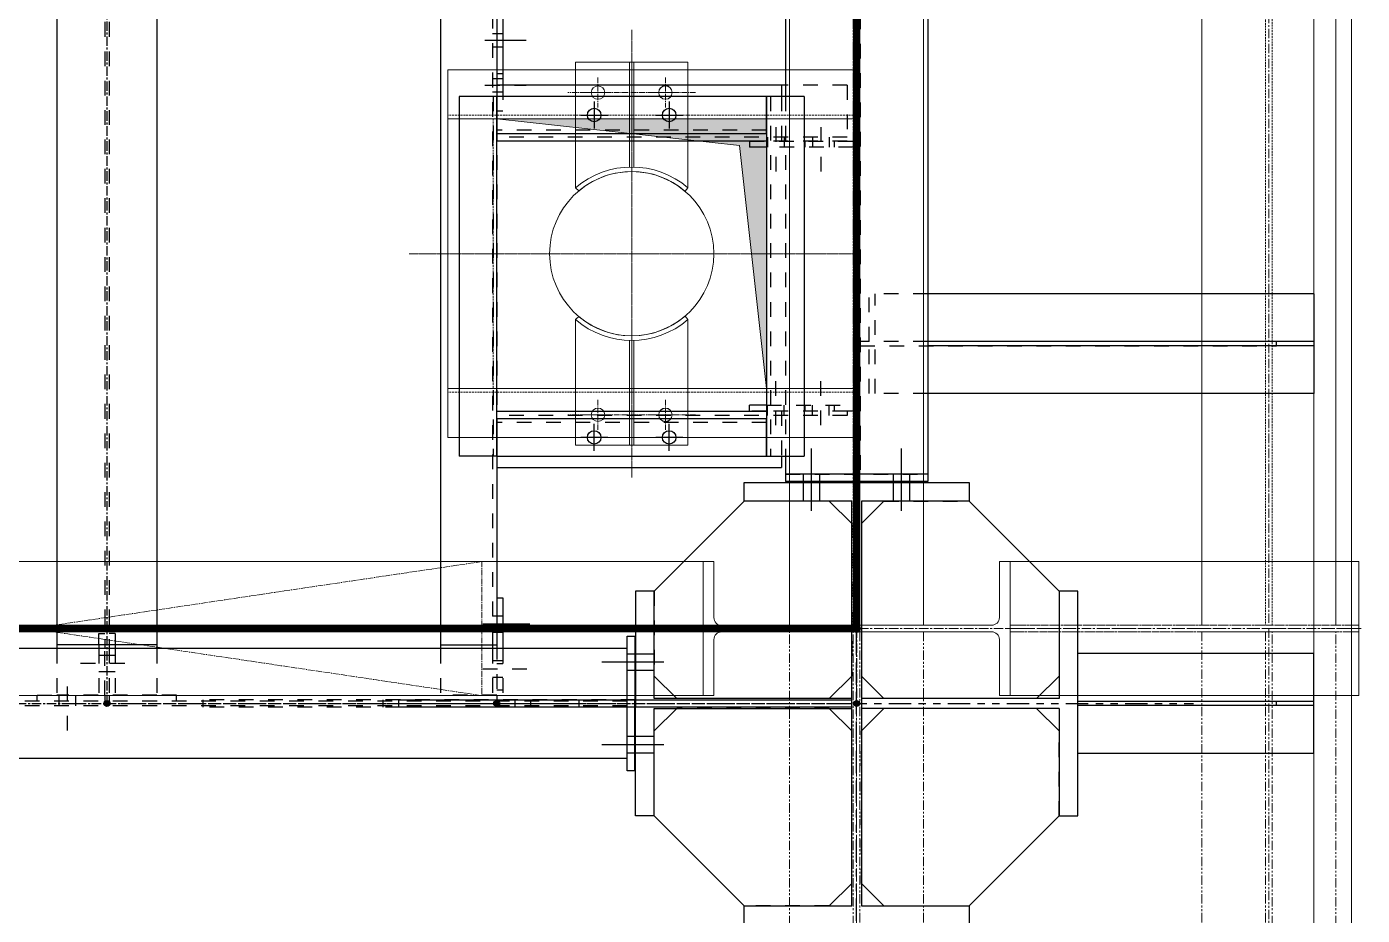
# Model space of a CAD drawing. Header units: inches. Extents: x 209270 to 234360, y -180214 to -150194.
# Drawn here: x 227405 to 229186, y -165646 to -164461 of the extents above; entities that cross this region are included whole.
import ezdxf

# ---------------------------------------------------------------- set-up
doc = ezdxf.new("R2010")
doc.units = ezdxf.units.IN
doc.header["$LTSCALE"] = 10
doc.header["$MEASUREMENT"] = 0
for name, pattern in [('CENTER', [2, 1.25, -0.25, 0.25, -0.25]), ('CENTER2', [1.125, 0.75, -0.125, 0.125, -0.125]), ('DXK_LINE_DOT2', [3.9198, 1.9599, -1.9599]), ('DXK_LINE_DOT5', [7.8785, 2.979, -0.9799, 0.9799, -0.9799, 0.9799, -0.9799]), ('HIDDEN', [0.375, 0.25, -0.125]), ('PHANTOM', [2.5, 1.25, -0.25, 0.25, -0.25, 0.25, -0.25])]:
    doc.linetypes.add(name, pattern=pattern)
doc.layers.get('0').update_dxf_attribs({"color": 1})
for name, color, linetype in [('$AUDIT_BAD_LAYER1', 1, 'Continuous'), ('_STR_0', 5, 'Continuous'), ('_STR_1', 5, 'Continuous'), ('_STR_2', 5, 'Continuous'), ('_STR_4', 5, 'Continuous')]:
    doc.layers.add(name, color=color, linetype=linetype)
for name, color, linetype, lineweight in [('AM_5', 1, 'Continuous', 0), ('CEN', 1, 'CENTER', 9), ('CENETR LINE', 1, 'CENTER2', 9), ('CENTERLINE', 1, 'CENTER2', 9), ('Chute', 1, 'Continuous', 9), ('CIVIL', 1, 'Continuous', 9), ('DIM', 1, 'Continuous', 13), ('handrail', 1, 'FENCELINE1', 9), ('HIDDEN', 1, 'HIDDEN', 9), ('MAIN OBJECT', 1, 'Continuous', 18), ('PHANTOM', 1, 'PHANTOM', 0), ('Sheeting', 1, 'Continuous', 0)]:
    doc.layers.add(name, color=color, linetype=linetype, lineweight=lineweight)
doc.linetypes.add('FENCELINE1', pattern='A,0.25,-0.1,[133,arial.ttf,S=0.1,R=0,X=-0.1,Y=0],-0.1,1', length=1.45)

# ---------------------------------------------------------------- blocks, each defined once
blk = doc.blocks.new('A$C426f7GU6TT')
at = {"layer": 'CEN'}
for p, q in [((0, 235.7), (0, -235.7)), ((-235.7, 0), (235.7, 0))]:
    blk.add_line(p, q, dxfattribs=at)
blk.add_circle((0, 0), 5, dxfattribs=at)
at = {"layer": 'MAIN OBJECT'}
blk.add_lwpolyline([(4.4, -180.2, 0.414214), (14.6, -190.4), (89.4, -190.4), (89.4, -204.7), (-89.4, -204.7), (-89.4, -190.4), (-14.6, -190.4, 0.414214), (-4.4, -180.2), (-4.4, 180.2, 0.414214), (-14.6, 190.4), (-89.4, 190.4), (-89.4, 204.7), (89.4, 204.7), (89.4, 190.4), (14.6, 190.4, 0.414214), (4.4, 180.2), (4.4, -180.2)], format="xyb", dxfattribs=at)
blk = doc.blocks.new('A$Cb10ac4c2')
at = {"layer": 'CENETR LINE'}
for p, q in [((0, 111.9, 0), (0, -40.4, 121420759.9)), ((-45, -20.2), (-45, 20.2)), ((45, -20.2), (45, 20.2)), ((45, -20.2), (45, 20.2)), ((-85, 0), (85, 0)), ((-27, 0.1, 0), (-63, 0.1, 0)), ((63, 0.1, 0), (27, 0.1, 0))]:
    blk.add_line(p, q, dxfattribs=at)
at = {"layer": 'MAIN OBJECT', "ltscale": 10}
for p, q in [((-75, 127.1, -59806266.3), (-71.1, 131.6, 0)), ((-75, -40.4, 60710380), (-75, 127.1, -59806266.3)), ((75, 127.1, -59806267.4), (70.6, 131.1, -59806267.4)), ((75, 127.1, -59806267.4), (75, -40.4, 60710380)), ((-3, 99.4, 4205928.3), (-3, -40.4, 121420759.9)), ((3, 99.4, 4205928.3), (3, -40.4, 121420759.9)), ((75, -40.4, 60710380), (-75, -40.4, 60710380))]:
    blk.add_line(p, q, dxfattribs=at)
at = {"layer": 'MAIN OBJECT'}
for centre in [(-45, 0.1), (45, 0.1)]:
    blk.add_circle(centre, 9, dxfattribs=at)
at = {"layer": 'MAIN OBJECT', "ltscale": 10}
for centre, radius in [((-45, 0), 8.95), ((45, 0.1, 0), 9)]:
    blk.add_circle(centre, radius, dxfattribs=at)
for radius, start, end in [(115.5, 229.5129, 310.4871), (109.5, 229.5133, 310.1102)]:
    blk.add_arc((0, 214.9, -60710380), radius, start, end, dxfattribs=at)
blk = doc.blocks.new('A$CcDSGYTRTRT')
at = {"layer": 'CIVIL'}
h = blk.add_hatch(color=1, dxfattribs=at)
h.dxf.hatch_style = 1
h.paths.add_polyline_path([(-180, 180), (180, 180), (180, -180), (144.3, 143.8)])
at = {"layer": 'CENTERLINE', "ltscale": 0.3}
for p, q in [((0, -296.9, 0), (0, 296.9, 0)), ((-298.5, 0, 0), (298.5, 0, 0))]:
    blk.add_line(p, q, dxfattribs=at)
at = {"layer": 'Chute', "ltscale": 10}
blk.add_circle((0, 0, 0), 109.5, dxfattribs=at)
at = {"layer": 'CIVIL', "color": 1, "elevation": 0}
blk.add_lwpolyline([(180, -180), (144.3, 143.8), (-180, 180)], dxfattribs=at)
at = {"layer": 'CIVIL'}
blk.add_circle((0, 0, 0), 109.5, dxfattribs=at)
at = {"layer": 'HIDDEN'}
for p, q in [((-184.7, 295.6, -170993130.3), (-184.7, -245.4, -121420762.7)), ((184.7, 295.6, -170993130.3), (184.7, -245.4, -121420762.7)), ((180, -184.7, -182131142.6), (-180, -184.7, 0))]:
    blk.add_line(p, q, dxfattribs=at)
at = {"layer": 'MAIN OBJECT'}
for p, q in [((-245.4, 295.6, -110282750.3), (-245.4, -245.4, -60710382.7)), ((-180, 295.6, -170993130.3), (-180, -245.4, -121420762.7)), ((180, 295.6, -170993130.3), (180, -245.4, -121420762.7)), ((245.4, 295.6, -110282750.3), (245.4, -245.4, -60710382.7)), ((180, 180, -121420762.7), (180, -180, -121420762.7)), ((180, -180, -182131142.6), (-180, -180, 0)), ((180, -245.4, -121420762.7), (-245.4, -245.4, 60710380)), ((180, -245.4, 60710380), (-180, -245.4, 60710380)), ((180, -245.4, -121420762.7), (245.4, -245.4, -60710382.7))]:
    blk.add_line(p, q, dxfattribs=at)
at = {"layer": 'MAIN OBJECT', "elevation": 0}
blk.add_lwpolyline([(180, 180), (-180, 180), (-180, -180), (180, -180)], close=True, dxfattribs=at)
at = {"layer": 'AM_5', "rotation": 270}
blk.add_blockref('A$Cb10ac4c2', (-215, 0, -121420759.9), dxfattribs=at)
at = {"layer": 'AM_5', "xscale": -1, "rotation": 90}
blk.add_blockref('A$Cb10ac4c2', (215, 0, -121420759.9), dxfattribs=at)
blk = doc.blocks.new('A$C6febed19')
at = {"layer": 'AM_5', "xscale": -1}
blk.add_blockref('A$CcDSGYTRTRT', (0, 0), dxfattribs=at)
blk = doc.blocks.new('A$C1b4ed5d7')
at = {"layer": 'PHANTOM'}
for p, q in [((11500, 11000, 0), (11500, 0, 0)), ((11700.3, 11000, -0.8), (12174.5, 11000, -0.8)), ((12050, 11000, -0.8), (12050, 4.4, -0.8))]:
    blk.add_line(p, q, dxfattribs=at)
for points, elevation in [([(12170.1, 11089.4), (11704.7, 11089.4), (11704.7, 10910.6), (12170.1, 10910.6)], -0.8), ([(11589.4, 10995.6), (11589.4, 4.4), (11410.6, 4.4), (11410.6, 10995.6)], 0), ([(11504.4, 10995.6), (11504.4, 4.4), (11495.6, 4.4), (11495.6, 10995.6)], 0), ([(12170.1, 11004.4), (11704.7, 11004.4), (11704.7, 10995.6), (12170.1, 10995.6)], -0.8)]:
    blk.add_lwpolyline(points, close=True, dxfattribs=dict(at, elevation=elevation))
at = {"layer": 'PHANTOM', "elevation": -0.8}
for points in [[(12139.4, 4.4), (12139.4, 10995.6), (11960.6, 10995.6), (11960.6, 4.4)], [(12054.4, 4.4), (12054.4, 10995.6), (12045.6, 10995.6), (12045.6, 4.4)]]:
    blk.add_lwpolyline(points, dxfattribs=at)
blk = doc.blocks.new('A$Ca692a303')
at = {"layer": 'CENETR LINE'}
for p, q in [((1200, 89.4), (0, -89.4)), ((0, 89.4), (1200, -89.4))]:
    blk.add_line(p, q, dxfattribs=at)
blk.add_lwpolyline([(0, -89.4), (0, 89.4), (1200, 89.4), (1200, -89.4)], close=True, dxfattribs=at)
blk = doc.blocks.new('GridLine-116860372-154899 - 114867')
at = {"layer": '_STR_2', "linetype": 'DXK_LINE_DOT5'}
blk.add_line((228511.9, -166678), (228511.9, -163663.7), dxfattribs=at)
blk = doc.blocks.new('GridLine-116860372-116904 - 114867')
at = {"layer": '_STR_2', "linetype": 'DXK_LINE_DOT5'}
blk.add_line((228511.9, -165456.7), (228511.9, -153291), dxfattribs=at)
blk = doc.blocks.new('GridLine-116860372-116905 - 114867')
at = {"layer": '_STR_2', "linetype": 'DXK_LINE_DOT5'}
blk.add_line((211379.7, -165363.7), (228961.1, -165363.7), dxfattribs=at)
blk = doc.blocks.new('Part-116860372-149982 - 114867')
at = {"layer": '_STR_1', "linetype": 'DXK_LINE_DOT2'}
blk.add_line((228806.8, -165430.3), (228806.8, -165297.1), dxfattribs=at)
at = {"layer": '_STR_2', "linetype": 'Continuous'}
for p, q in [((229121.9, -165297.1), (228806.8, -165297.1)), ((229121.9, -165430.3), (229121.9, -165297.1)), ((229121.9, -165360.8), (228806.8, -165360.8)), ((229121.9, -165366.5), (228806.8, -165366.5)), ((229071.9, -165366.5), (229071.9, -165360.8)), ((229121.9, -165430.3), (228806.8, -165430.3))]:
    blk.add_line(p, q, dxfattribs=at)
blk = doc.blocks.new('Part-116860372-114919 - 114867')
at = {"layer": '_STR_4', "linetype": 'Continuous'}
blk.add_hatch(color=256, dxfattribs=at).paths.add_polyline_path([(228511.9, -165367.7, -1), (228511.9, -165359.7, -1)])
at = {"layer": '_STR_2', "linetype": 'Continuous'}
for p, q in [((228361.9, -165068.7), (228661.9, -165068.7)), ((228361.9, -165093.7), (228361.9, -165068.7)), ((228661.9, -165068.7), (228661.9, -165093.7)), ((228505.4, -165093.7), (228361.9, -165093.7)), ((228505.4, -165633.7), (228505.4, -165093.7)), ((228661.9, -165093.7), (228518.4, -165093.7)), ((228518.4, -165093.7), (228518.4, -165633.7)), ((228361.9, -165658.7), (228361.9, -165633.7)), ((228361.9, -165633.7), (228505.4, -165633.7)), ((228518.4, -165633.7), (228661.9, -165633.7)), ((228661.9, -165633.7), (228661.9, -165658.7)), ((228661.9, -165658.7), (228361.9, -165658.7))]:
    blk.add_line(p, q, dxfattribs=at)
at = {"layer": '_STR_4', "linetype": 'CENTER'}
blk.add_line((228511.9, -165363.7), (228511.9, -165363.7), dxfattribs=at)
at = {"layer": '_STR_4', "linetype": 'Continuous'}
blk.add_circle((228511.9, -165363.7), 4, dxfattribs=at)
blk = doc.blocks.new('Part-116860372-114920 - 114867')
at = {"layer": '_STR_1', "linetype": 'DXK_LINE_DOT2'}
for p, q in [((228216.9, -165358.7), (228216.9, -165368.7)), ((228505.4, -165370.2), (228505.4, -165357.2))]:
    blk.add_line(p, q, dxfattribs=at)
at = {"layer": '_STR_2', "linetype": 'Continuous'}
for p, q in [((228241.9, -165213.7), (228216.9, -165213.7)), ((228216.9, -165213.7), (228216.9, -165358.7)), ((228241.9, -165357.2), (228241.9, -165213.7)), ((228216.9, -165513.7), (228216.9, -165368.7)), ((228505.4, -165357.2), (228241.9, -165357.2)), ((228241.9, -165513.7), (228241.9, -165370.2)), ((228241.9, -165370.2), (228505.4, -165370.2)), ((228241.9, -165513.7), (228216.9, -165513.7))]:
    blk.add_line(p, q, dxfattribs=at)
blk = doc.blocks.new('Part-116860372-114921 - 114867')
at = {"layer": '_STR_1', "linetype": 'DXK_LINE_DOT2'}
blk.add_line((228518.4, -165357.2), (228518.4, -165370.2), dxfattribs=at)
at = {"layer": '_STR_2', "linetype": 'Continuous'}
for p, q in [((228806.9, -165213.7), (228781.9, -165213.7)), ((228781.9, -165213.7), (228781.9, -165357.2)), ((228806.9, -165513.7), (228806.9, -165213.7)), ((228781.9, -165357.2), (228518.4, -165357.2)), ((228781.9, -165370.2), (228518.4, -165370.2)), ((228781.9, -165370.2), (228781.9, -165513.7)), ((228781.9, -165370.2), (228781.9, -165370.2)), ((228781.9, -165513.7), (228806.9, -165513.7))]:
    blk.add_line(p, q, dxfattribs=at)
blk = doc.blocks.new('Part-116860372-114922 - 114867')
at = {"layer": '_STR_4', "linetype": 'Continuous'}
blk.add_hatch(color=256, dxfattribs=at).paths.add_polyline_path([(228511.9, -165367.7, -1), (228511.9, -165359.7, -1)])
at = {"layer": '_STR_1', "linetype": 'DXK_LINE_DOT2'}
for p, q in [((228205.9, -165360.5), (225817.9, -165360.5)), ((228205.9, -165366.8), (225817.9, -165366.8)), ((228205.9, -165368.7), (228205.9, -165358.7))]:
    blk.add_line(p, q, dxfattribs=at)
at = {"layer": '_STR_2', "linetype": 'Continuous'}
for p, q in [((228205.9, -165290.5), (225817.9, -165290.5)), ((228205.9, -165358.7), (228205.9, -165290.5)), ((228205.9, -165436.9), (228205.9, -165368.7)), ((228205.9, -165436.9), (225817.9, -165436.9))]:
    blk.add_line(p, q, dxfattribs=at)
at = {"layer": '_STR_4', "linetype": 'CENTER'}
blk.add_line((225511.9, -165363.7), (228511.9, -165363.7), dxfattribs=at)
at = {"layer": '_STR_4', "linetype": 'Continuous'}
blk.add_circle((228511.9, -165363.7), 4, dxfattribs=at)
blk = doc.blocks.new('Part-116860372-114999 - 114867')
at = {"layer": '_STR_4', "linetype": 'Continuous'}
blk.add_hatch(color=256, dxfattribs=at).paths.add_polyline_path([(227511.9, -165367.7, -1), (227511.9, -165359.7, -1)])
at = {"layer": '_STR_1', "linetype": 'DXK_LINE_DOT2'}
for p, q in [((227509, -162965), (227509, -165285.5)), ((227514.7, -162965), (227514.7, -165285.5)), ((227445.3, -165290.5), (227445.3, -165352.5)), ((227509, -165352.5), (227509, -165290.5)), ((227514.7, -165290.5), (227514.7, -165352.5)), ((227578.5, -165290.5), (227578.5, -165352.5)), ((227578.5, -165352.5), (227445.3, -165352.5))]:
    blk.add_line(p, q, dxfattribs=at)
at = {"layer": '_STR_2', "linetype": 'Continuous'}
for p, q in [((227578.5, -163036.5), (227578.5, -165290.5)), ((227445.3, -163048.7), (227445.3, -165290.5)), ((227578.5, -165285.5), (227445.3, -165285.5)), ((227509, -165285.5), (227509, -165290.5)), ((227514.7, -165285.5), (227514.7, -165290.5))]:
    blk.add_line(p, q, dxfattribs=at)
at = {"layer": '_STR_4', "linetype": 'CENTER'}
blk.add_line((227511.9, -162953.7), (227511.9, -165363.7), dxfattribs=at)
at = {"layer": '_STR_4', "linetype": 'Continuous'}
blk.add_circle((227511.9, -165363.7), 4, dxfattribs=at)
blk = doc.blocks.new('Part-116860372-115005 - 114867')
at = {"layer": '_STR_4', "linetype": 'Continuous'}
blk.add_hatch(color=256, dxfattribs=at).paths.add_polyline_path([(228511.9, -165367.7, -1), (228511.9, -165359.7, -1)])
at = {"layer": '_STR_1', "linetype": 'DXK_LINE_DOT2'}
for p, q in [((228507.2, -158643), (228507.2, -165057.7)), ((228516.6, -158643), (228516.6, -165057.7)), ((228416.9, -164553.7), (228416.9, -165033.7))]:
    blk.add_line(p, q, dxfattribs=at)
at = {"layer": '_STR_2', "linetype": 'Continuous'}
for p, q in [((228416.9, -163048.7), (228416.9, -164553.7)), ((228606.9, -163048.6), (228606.9, -165057.7)), ((228416.9, -165033.7), (228416.9, -165057.7)), ((228606.9, -165057.7), (228416.9, -165057.7))]:
    blk.add_line(p, q, dxfattribs=at)
at = {"layer": '_STR_4', "linetype": 'CENTER'}
blk.add_line((228511.9, -158363.7), (228511.9, -165363.7), dxfattribs=at)
at = {"layer": '_STR_4', "linetype": 'Continuous'}
blk.add_circle((228511.9, -165363.7), 4, dxfattribs=at)
blk = doc.blocks.new('Bolt-116860372-115392 - 114867')
at = {"layer": '_STR_2', "linetype": 'Continuous'}
for p, q in [((228451.9, -165106.7), (228451.9, -165023.7)), ((228451.9, -165106.7), (228451.9, -165023.7)), ((228451.9, -165106.7), (228451.9, -165023.7)), ((228451.9, -165106.7), (228451.9, -165023.7)), ((228451.9, -165106.7), (228451.9, -165023.7)), ((228451.9, -165106.7), (228451.9, -165023.7)), ((228571.9, -165106.7), (228571.9, -165023.7)), ((228571.9, -165106.7), (228571.9, -165023.7)), ((228571.9, -165106.7), (228571.9, -165023.7)), ((228571.9, -165106.7), (228571.9, -165023.7)), ((228571.9, -165106.7), (228571.9, -165023.7)), ((228571.9, -165106.7), (228571.9, -165023.7)), ((228440.9, -165067.7), (228440.9, -165057.7)), ((228440.9, -165067.7), (228440.9, -165057.7)), ((228440.9, -165067.7), (228440.9, -165057.7)), ((228440.9, -165067.7), (228440.9, -165057.7)), ((228440.9, -165067.7), (228440.9, -165057.7)), ((228440.9, -165067.7), (228440.9, -165057.7)), ((228440.9, -165093.7), (228440.9, -165068.7)), ((228440.9, -165093.7), (228440.9, -165068.7)), ((228440.9, -165093.7), (228440.9, -165068.7)), ((228440.9, -165093.7), (228440.9, -165068.7)), ((228440.9, -165093.7), (228440.9, -165068.7)), ((228440.9, -165093.7), (228440.9, -165068.7)), ((228462.9, -165067.7), (228462.9, -165057.7)), ((228462.9, -165067.7), (228462.9, -165057.7)), ((228462.9, -165067.7), (228462.9, -165057.7)), ((228462.9, -165067.7), (228462.9, -165057.7)), ((228462.9, -165067.7), (228462.9, -165057.7)), ((228462.9, -165067.7), (228462.9, -165057.7)), ((228462.9, -165093.7), (228462.9, -165068.7)), ((228462.9, -165093.7), (228462.9, -165068.7)), ((228462.9, -165093.7), (228462.9, -165068.7)), ((228462.9, -165093.7), (228462.9, -165068.7)), ((228462.9, -165093.7), (228462.9, -165068.7)), ((228462.9, -165093.7), (228462.9, -165068.7)), ((228560.9, -165067.7), (228560.9, -165057.7)), ((228560.9, -165067.7), (228560.9, -165057.7)), ((228560.9, -165067.7), (228560.9, -165057.7)), ((228560.9, -165067.7), (228560.9, -165057.7)), ((228560.9, -165067.7), (228560.9, -165057.7)), ((228560.9, -165067.7), (228560.9, -165057.7)), ((228560.9, -165093.7), (228560.9, -165068.7)), ((228560.9, -165093.7), (228560.9, -165068.7)), ((228560.9, -165093.7), (228560.9, -165068.7)), ((228560.9, -165093.7), (228560.9, -165068.7)), ((228560.9, -165093.7), (228560.9, -165068.7)), ((228560.9, -165093.7), (228560.9, -165068.7)), ((228582.9, -165067.7), (228582.9, -165057.7)), ((228582.9, -165067.7), (228582.9, -165057.7)), ((228582.9, -165067.7), (228582.9, -165057.7)), ((228582.9, -165067.7), (228582.9, -165057.7)), ((228582.9, -165067.7), (228582.9, -165057.7)), ((228582.9, -165067.7), (228582.9, -165057.7)), ((228582.9, -165093.7), (228582.9, -165068.7)), ((228582.9, -165093.7), (228582.9, -165068.7)), ((228582.9, -165093.7), (228582.9, -165068.7)), ((228582.9, -165093.7), (228582.9, -165068.7)), ((228582.9, -165093.7), (228582.9, -165068.7)), ((228582.9, -165093.7), (228582.9, -165068.7))]:
    blk.add_line(p, q, dxfattribs=at)
blk = doc.blocks.new('Part-116860372-115028 - 114867')
at = {"layer": '_STR_4', "linetype": 'Continuous'}
for points in [[(228031.9, -164367.7, -1), (228031.9, -164359.7, -1)], [(228031.9, -165367.7, -1), (228031.9, -165359.7, -1)]]:
    blk.add_hatch(color=256, dxfattribs=at).paths.add_polyline_path(points)
at = {"layer": '_STR_1', "linetype": 'DXK_LINE_DOT2'}
for p, q in [((228026.2, -164443.7), (228026.2, -165285.5)), ((228031.9, -164553.7), (228031.9, -165033.7)), ((227956.9, -165290.5), (227956.9, -165352.5)), ((228026.2, -165290.5), (228026.2, -165352.5)), ((228031.9, -165285.5), (228031.9, -165352.5)), ((228031.9, -165352.5), (227956.9, -165352.5))]:
    blk.add_line(p, q, dxfattribs=at)
at = {"layer": '_STR_2', "linetype": 'Continuous'}
for p, q in [((227956.9, -164443.7), (227956.9, -165290.5)), ((228031.9, -164443.7), (227956.9, -164443.7)), ((228031.9, -164443.7), (228031.9, -164553.7)), ((228031.9, -165033.7), (228031.9, -165285.5)), ((227956.9, -165285.5), (228031.9, -165285.5)), ((228026.2, -165285.5), (228026.2, -165290.5))]:
    blk.add_line(p, q, dxfattribs=at)
at = {"layer": '_STR_4', "linetype": 'CENTER'}
for p, q in [((228031.9, -164363.7), (228031.9, -164553.7)), ((228031.9, -165033.7), (228031.9, -165285.5)), ((228031.9, -165352.5), (228031.9, -165363.7))]:
    blk.add_line(p, q, dxfattribs=at)
at = {"layer": '_STR_4', "linetype": 'Continuous'}
for centre in [(228031.9, -164363.7), (228031.9, -165363.7)]:
    blk.add_circle(centre, 4, dxfattribs=at)
blk = doc.blocks.new('Part-116860372-115315 - 114867')
at = {"layer": '_STR_1', "linetype": 'DXK_LINE_DOT2'}
for p, q in [((227501, -165285.5), (227501, -165270.5)), ((227501, -165270.5), (227509, -165270.5)), ((227501, -165290.5), (227501, -165352.5)), ((227509, -165285.5), (227509, -165290.5)), ((227419, -165360.5), (227419, -165352.5)), ((227419, -165352.5), (227445.3, -165352.5)), ((227509, -165352.5), (227509, -165360.5))]:
    blk.add_line(p, q, dxfattribs=at)
at = {"layer": '_STR_2', "linetype": 'Continuous'}
blk.add_line((227501, -165285.5), (227501, -165290.5), dxfattribs=at)
blk = doc.blocks.new('Part-116860372-115316 - 114867')
at = {"layer": '_STR_1', "linetype": 'DXK_LINE_DOT2'}
for p, q in [((227522.7, -165270.5), (227514.7, -165270.5)), ((227522.7, -165270.5), (227522.7, -165285.5)), ((227514.7, -165285.5), (227514.7, -165290.5)), ((227522.7, -165290.5), (227522.7, -165352.5)), ((227514.7, -165352.5), (227514.7, -165360.5)), ((227604.7, -165352.5), (227578.5, -165352.5)), ((227604.7, -165360.5), (227604.7, -165352.5))]:
    blk.add_line(p, q, dxfattribs=at)
at = {"layer": '_STR_2', "linetype": 'Continuous'}
blk.add_line((227522.7, -165285.5), (227522.7, -165290.5), dxfattribs=at)
blk = doc.blocks.new('Bolt-116860372-115317 - 114867')
at = {"layer": '_STR_1', "linetype": 'DXK_LINE_DOT2'}
for p, q in [((227509, -165299.5), (227501, -165299.5)), ((227514.7, -165299.5), (227509, -165299.5)), ((227522.7, -165299.5), (227514.7, -165299.5)), ((227535.7, -165310.5), (227467.7, -165310.5)), ((227509, -165321.5), (227501, -165321.5)), ((227514.7, -165321.5), (227509, -165321.5)), ((227522.7, -165321.5), (227514.7, -165321.5))]:
    blk.add_line(p, q, dxfattribs=at)
blk = doc.blocks.new('Bolt-116860372-115337 - 114867')
at = {"layer": '_STR_1', "linetype": 'DXK_LINE_DOT2'}
for p, q in [((227448, -165352.5), (227448, -165360.5)), ((227459, -165341.1), (227459, -165404.1)), ((227470, -165352.5), (227470, -165360.5)), ((227448, -165360.5), (227448, -165366.8)), ((227470, -165360.5), (227470, -165366.8))]:
    blk.add_line(p, q, dxfattribs=at)
blk = doc.blocks.new('Part-116860372-115391 - 114867')
at = {"layer": '_STR_1', "linetype": 'DXK_LINE_DOT2'}
blk.add_line((228416.9, -165057.7), (228606.9, -165057.7), dxfattribs=at)
at = {"layer": '_STR_2', "linetype": 'Continuous'}
for p, q in [((228416.9, -165057.7), (228416.9, -165067.7)), ((228606.9, -165067.7), (228416.9, -165067.7)), ((228606.9, -165057.7), (228606.9, -165067.7))]:
    blk.add_line(p, q, dxfattribs=at)
blk = doc.blocks.new('Bolt-116860372-116775 - 114867')
at = {"layer": '_STR_2', "linetype": 'Continuous'}
for p, q in [((228161.9, -165026.7), (228161.9, -164990.7)), ((228261.9, -165026.7), (228261.9, -164990.7)), ((228179.9, -165008.7), (228143.9, -165008.7)), ((228279.9, -165008.7), (228243.9, -165008.7))]:
    blk.add_line(p, q, dxfattribs=at)
for centre in [(228161.9, -165008.7), (228261.9, -165008.7)]:
    blk.add_circle(centre, 9, dxfattribs=at)
blk = doc.blocks.new('Part-116860372-115835 - 114867')
at = {"layer": '_STR_1', "linetype": 'DXK_LINE_DOT2'}
for p, q in [((228039.9, -164369.4), (228039.9, -164438.7)), ((228039.9, -164384.3), (228031.9, -164384.3)), ((228031.9, -164438.7), (228039.9, -164438.7)), ((228039.9, -164448.7), (228039.9, -164440.6)), ((228039.9, -164523.7), (228031.9, -164523.7)), ((228039.9, -164538.7), (228039.9, -164573.7)), ((228039.9, -164573.7), (228031.9, -164573.7))]:
    blk.add_line(p, q, dxfattribs=at)
at = {"layer": '_STR_2', "linetype": 'Continuous'}
for p, q in [((228031.9, -164438.7), (228031.9, -164442.8)), ((228031.9, -164442.8), (228031.9, -164443.7)), ((228039.9, -164438.7), (228039.9, -164439.2)), ((228039.9, -164439.2), (228039.9, -164448.7)), ((228031.9, -164448.7), (228039.9, -164448.7)), ((228039.9, -164448.7), (228039.9, -164538.7))]:
    blk.add_line(p, q, dxfattribs=at)
blk = doc.blocks.new('Part-116860372-115832 - 114867')
at = {"layer": '_STR_1', "linetype": 'DXK_LINE_DOT2'}
for p, q in [((228039.9, -165290.5), (228039.9, -165360.5)), ((228031.9, -165310.5), (228039.9, -165310.5)), ((228031.9, -165345.5), (228039.9, -165345.5))]:
    blk.add_line(p, q, dxfattribs=at)
at = {"layer": '_STR_2', "linetype": 'Continuous'}
for p, q in [((228031.9, -165222.5), (228039.9, -165222.5)), ((228039.9, -165222.5), (228039.9, -165290.5)), ((228031.9, -165285.5), (228031.9, -165290.5))]:
    blk.add_line(p, q, dxfattribs=at)
blk = doc.blocks.new('Bolt-116860372-115833 - 114867')
at = {"layer": '_STR_1', "linetype": 'DXK_LINE_DOT2'}
for p, q in [((228013.2, -165317.5), (228076.2, -165317.5)), ((228026.2, -165306.5), (228031.9, -165306.5)), ((228031.9, -165306.5), (228039.9, -165306.5)), ((228026.2, -165328.5), (228031.9, -165328.5)), ((228031.9, -165328.5), (228039.9, -165328.5))]:
    blk.add_line(p, q, dxfattribs=at)
at = {"layer": '_STR_2', "linetype": 'Continuous'}
for p, q in [((228026.2, -165246.5), (228031.9, -165246.5)), ((228031.9, -165246.5), (228039.9, -165246.5)), ((228013.2, -165257.5), (228076.2, -165257.5)), ((228026.2, -165268.5), (228031.9, -165268.5)), ((228031.9, -165268.5), (228039.9, -165268.5))]:
    blk.add_line(p, q, dxfattribs=at)
blk = doc.blocks.new('Bolt-116860372-115836 - 114867')
at = {"layer": '_STR_1', "linetype": 'DXK_LINE_DOT2'}
for p, q in [((228026.2, -164529.7), (228031.9, -164529.7)), ((228031.9, -164529.7), (228039.9, -164529.7)), ((228016.2, -164538.7), (228071.2, -164538.7)), ((228026.2, -164547.7), (228031.9, -164547.7)), ((228031.9, -164547.7), (228039.9, -164547.7))]:
    blk.add_line(p, q, dxfattribs=at)
at = {"layer": '_STR_2', "linetype": 'Continuous'}
for p, q in [((228016.2, -164478.7), (228071.2, -164478.7)), ((228026.2, -164469.7), (228031.9, -164469.7)), ((228031.9, -164469.7), (228039.9, -164469.7)), ((228026.2, -164487.7), (228031.9, -164487.7)), ((228031.9, -164487.7), (228039.9, -164487.7))]:
    blk.add_line(p, q, dxfattribs=at)
blk = doc.blocks.new('Bolt-116860372-149998 - 114867')
at = {"layer": '_STR_1', "linetype": 'DXK_LINE_DOT2'}
for p, q in [((228404.2, -164595), (228404.2, -164658)), ((228464.2, -164595), (228464.2, -164658)), ((228393.2, -164608), (228393.2, -164613.7)), ((228393.2, -164613.7), (228393.2, -164621.7)), ((228415.2, -164608), (228415.2, -164613.7)), ((228415.2, -164613.7), (228415.2, -164621.7)), ((228453.2, -164608), (228453.2, -164613.7)), ((228453.2, -164613.7), (228453.2, -164621.7)), ((228475.2, -164608), (228475.2, -164613.7)), ((228475.2, -164613.7), (228475.2, -164621.7))]:
    blk.add_line(p, q, dxfattribs=at)
blk = doc.blocks.new('Bolt-116860372-116776 - 114867')
at = {"layer": '_STR_2', "linetype": 'Continuous'}
for p, q in [((228161.9, -164560.7), (228161.9, -164596.7)), ((228261.9, -164560.7), (228261.9, -164596.7)), ((228143.9, -164578.7), (228179.9, -164578.7)), ((228243.9, -164578.7), (228279.9, -164578.7))]:
    blk.add_line(p, q, dxfattribs=at)
for centre in [(228161.9, -164578.7), (228261.9, -164578.7)]:
    blk.add_circle(centre, 9, dxfattribs=at)
blk = doc.blocks.new('Part-116860372-116770 - 114867')
at = {"layer": '_STR_1', "linetype": 'DXK_LINE_DOT2'}
for p, q in [((228391.9, -164973.7), (228369.2, -164973.7)), ((228391.9, -164965.7), (228507.2, -164965.7)), ((228443.4, -164973.7), (228443.4, -164965.7)), ((228482.2, -164973.7), (228482.2, -164965.7)), ((228507.2, -164973.7), (228499.2, -164973.7)), ((228507.2, -164965.7), (228507.2, -164973.7))]:
    blk.add_line(p, q, dxfattribs=at)
at = {"layer": '_STR_2', "linetype": 'Continuous'}
for p in [(228369.2, -164973.7), (228391.9, -164965.7)]:
    blk.add_line(p, (228369.2, -164965.7), dxfattribs=at)
blk = doc.blocks.new('Part-116860372-116768 - 114867')
at = {"layer": '_STR_1', "linetype": 'DXK_LINE_DOT2'}
blk.add_line((228026.9, -164553.7), (228026.9, -165033.7), dxfattribs=at)
at = {"layer": '_STR_2', "linetype": 'Continuous'}
for p, q in [((227981.9, -164553.7), (227981.9, -165033.7)), ((228031.9, -164553.7), (227981.9, -164553.7)), ((228031.9, -165033.7), (228031.9, -164553.7)), ((228031.9, -165033.7), (227981.9, -165033.7))]:
    blk.add_line(p, q, dxfattribs=at)
blk = doc.blocks.new('Bolt-116860372-116808 - 114867')
at = {"layer": '_STR_2', "linetype": 'Continuous'}
for p, q in [((228215.9, -165297.7), (228205.9, -165297.7)), ((228215.9, -165297.7), (228205.9, -165297.7)), ((228241.9, -165297.7), (228216.9, -165297.7)), ((228241.9, -165297.7), (228216.9, -165297.7)), ((228254.9, -165308.7), (228171.9, -165308.7)), ((228254.9, -165308.7), (228171.9, -165308.7)), ((228215.9, -165319.7), (228205.9, -165319.7)), ((228215.9, -165319.7), (228205.9, -165319.7)), ((228241.9, -165319.7), (228216.9, -165319.7)), ((228241.9, -165319.7), (228216.9, -165319.7)), ((228215.9, -165407.7), (228205.9, -165407.7)), ((228215.9, -165407.7), (228205.9, -165407.7)), ((228241.9, -165407.7), (228216.9, -165407.7)), ((228241.9, -165407.7), (228216.9, -165407.7)), ((228254.9, -165418.7), (228171.9, -165418.7)), ((228254.9, -165418.7), (228171.9, -165418.7)), ((228215.9, -165429.7), (228205.9, -165429.7)), ((228215.9, -165429.7), (228205.9, -165429.7)), ((228241.9, -165429.7), (228216.9, -165429.7)), ((228241.9, -165429.7), (228216.9, -165429.7))]:
    blk.add_line(p, q, dxfattribs=at)
blk = doc.blocks.new('Part-116860372-116767 - 114867')
at = {"layer": '_STR_1', "linetype": 'DXK_LINE_DOT2'}
blk.add_line((228391.9, -164598.7), (228031.9, -164598.7), dxfattribs=at)
at = {"layer": '_STR_2', "linetype": 'Continuous'}
for p, q in [((228391.9, -164553.7), (228031.9, -164553.7)), ((228031.9, -164553.7), (228031.9, -164603.7)), ((228391.9, -164603.7), (228391.9, -164553.7)), ((228391.9, -164603.7), (228031.9, -164603.7))]:
    blk.add_line(p, q, dxfattribs=at)
blk = doc.blocks.new('Part-116860372-116807 - 114867')
at = {"layer": '_STR_1', "linetype": 'DXK_LINE_DOT2'}
for p, q in [((228205.9, -165358.7), (228205.9, -165290.5)), ((228205.9, -165436.9), (228205.9, -165368.7)), ((228215.9, -165368.7), (228215.9, -165358.7))]:
    blk.add_line(p, q, dxfattribs=at)
at = {"layer": '_STR_2', "linetype": 'Continuous'}
for p, q in [((228205.9, -165290.5), (228205.9, -165273.7)), ((228205.9, -165273.7), (228215.9, -165273.7)), ((228215.9, -165273.7), (228215.9, -165358.7)), ((228215.9, -165453.7), (228215.9, -165368.7)), ((228205.9, -165453.7), (228205.9, -165436.9)), ((228215.9, -165453.7), (228205.9, -165453.7))]:
    blk.add_line(p, q, dxfattribs=at)
blk = doc.blocks.new('Part-116860372-116761 - 114867')
at = {"layer": '_STR_1', "linetype": 'DXK_LINE_DOT2'}
for p, q in [((228411.9, -164553.7), (228411.9, -164613.7)), ((228499.2, -164538.7), (228416.9, -164538.7)), ((228499.2, -164538.7), (228499.2, -164613.7)), ((228499.2, -164608), (228031.9, -164608)), ((228499.2, -164613.7), (228391.9, -164613.7))]:
    blk.add_line(p, q, dxfattribs=at)
at = {"layer": '_STR_2', "linetype": 'Continuous'}
for p, q in [((228416.9, -164538.7), (228031.9, -164538.7)), ((228031.9, -164538.7), (228031.9, -164553.7)), ((228411.9, -164538.7), (228411.9, -164553.7)), ((228391.9, -164613.7), (228031.9, -164613.7))]:
    blk.add_line(p, q, dxfattribs=at)
blk = doc.blocks.new('Part-116860372-116762 - 114867')
at = {"layer": '_STR_1', "linetype": 'DXK_LINE_DOT2'}
blk.add_line((228396.9, -164553.7), (228396.9, -165033.7), dxfattribs=at)
at = {"layer": '_STR_2', "linetype": 'Continuous'}
for p, q in [((228441.9, -164553.7), (228391.9, -164553.7)), ((228391.9, -164553.7), (228391.9, -165033.7)), ((228441.9, -164553.7), (228441.9, -165033.7)), ((228391.9, -165033.7), (228441.9, -165033.7))]:
    blk.add_line(p, q, dxfattribs=at)
blk = doc.blocks.new('Part-116860372-116763 - 114867')
at = {"layer": '_STR_1', "linetype": 'DXK_LINE_DOT2'}
for p, q in [((228499.2, -164979.4), (228031.9, -164979.4)), ((228499.2, -164973.7), (228391.9, -164973.7)), ((228411.9, -164973.7), (228411.9, -165033.7)), ((228499.2, -164973.7), (228499.2, -164979.4))]:
    blk.add_line(p, q, dxfattribs=at)
at = {"layer": '_STR_2', "linetype": 'Continuous'}
for p, q in [((228031.9, -164973.7), (228391.9, -164973.7)), ((228031.9, -165033.7), (228031.9, -165048.7)), ((228411.9, -165033.7), (228411.9, -165048.7)), ((228031.9, -165048.7), (228411.9, -165048.7))]:
    blk.add_line(p, q, dxfattribs=at)
blk = doc.blocks.new('Part-116860372-116766 - 114867')
at = {"layer": '_STR_1', "linetype": 'DXK_LINE_DOT2'}
blk.add_line((228391.9, -164988.7), (228031.9, -164988.7), dxfattribs=at)
at = {"layer": '_STR_2', "linetype": 'Continuous'}
for p, q in [((228031.9, -164983.7), (228031.9, -165033.7)), ((228391.9, -164983.7), (228031.9, -164983.7)), ((228391.9, -165033.7), (228391.9, -164983.7)), ((228031.9, -165033.7), (228391.9, -165033.7))]:
    blk.add_line(p, q, dxfattribs=at)
blk = doc.blocks.new('Bolt-116860372-116773 - 114867')
at = {"layer": '_STR_1', "linetype": 'DXK_LINE_DOT2'}
for p, q in [((228404.2, -164992.4), (228404.2, -164929.4)), ((228464.2, -164992.4), (228464.2, -164929.4)), ((228393.2, -164973.7), (228393.2, -164965.7)), ((228393.2, -164979.4), (228393.2, -164973.7)), ((228415.2, -164973.7), (228415.2, -164965.7)), ((228415.2, -164979.4), (228415.2, -164973.7)), ((228453.2, -164973.7), (228453.2, -164965.7)), ((228453.2, -164979.4), (228453.2, -164973.7)), ((228475.2, -164973.7), (228475.2, -164965.7)), ((228475.2, -164979.4), (228475.2, -164973.7))]:
    blk.add_line(p, q, dxfattribs=at)
blk = doc.blocks.new('Part-116860372-116844 - 114867')
at = {"layer": '_STR_1', "linetype": 'DXK_LINE_DOT2'}
for p, q in [((228216.9, -165358.7), (227639.7, -165358.7)), ((227639.7, -165358.7), (227639.7, -165368.7)), ((228216.9, -165368.7), (227639.7, -165368.7)), ((227880, -165358.7), (227880, -165368.7)), ((228056.4, -165368.7), (228056.4, -165358.7)), ((228216.9, -165358.7), (228216.9, -165358.7)), ((228216.9, -165368.7), (228216.9, -165368.7))]:
    blk.add_line(p, q, dxfattribs=at)
blk = doc.blocks.new('Part-116860372-116857 - 114867')
at = {"layer": '_STR_1', "linetype": 'DXK_LINE_DOT2'}
blk.add_line((228141.7, -165368.7), (228141.7, -165358.7), dxfattribs=at)
at = {"layer": '_STR_2', "linetype": 'Continuous'}
for p, q in [((227901.3, -165358.7), (228505.4, -165358.7)), ((227901.3, -165368.7), (227901.3, -165358.7)), ((228505.4, -165368.7), (227901.3, -165368.7)), ((228077.1, -165358.7), (228077.1, -165368.7))]:
    blk.add_line(p, q, dxfattribs=at)
blk = doc.blocks.new('Part-116860372-149997 - 114867')
at = {"layer": '_STR_1', "linetype": 'DXK_LINE_DOT2'}
for p, q in [((228369.2, -164613.7), (228507.2, -164613.7)), ((228507.2, -164621.7), (228391.9, -164621.7)), ((228443.4, -164621.7), (228443.4, -164613.7)), ((228482.2, -164621.7), (228482.2, -164613.7)), ((228507.2, -164613.7), (228507.2, -164621.7))]:
    blk.add_line(p, q, dxfattribs=at)
at = {"layer": '_STR_2', "linetype": 'Continuous'}
for p in [(228369.2, -164613.7), (228391.9, -164621.7)]:
    blk.add_line(p, (228369.2, -164621.7), dxfattribs=at)
blk = doc.blocks.new('Part-116860372-154271 - 114867')
at = {"layer": '_STR_1', "linetype": 'DXK_LINE_DOT2'}
for p, q in [((228528.8, -164880.8), (228528.8, -164817.1)), ((228606.9, -164817.1), (228528.8, -164817.1)), ((228536.6, -164950.3), (228536.6, -164817.1)), ((228516.6, -164880.8), (228516.6, -164886.5)), ((228606.9, -164880.8), (228516.6, -164880.8)), ((228516.6, -164886.5), (229071.9, -164886.5)), ((228528.8, -164950.3), (228528.8, -164886.5)), ((228606.9, -164950.3), (228528.8, -164950.3))]:
    blk.add_line(p, q, dxfattribs=at)
at = {"layer": '_STR_2', "linetype": 'Continuous'}
for p, q in [((229121.9, -164817.1), (228606.9, -164817.1)), ((229121.9, -164817.1), (229121.9, -164950.3)), ((229121.9, -164880.8), (228606.9, -164880.8)), ((229121.9, -164886.5), (228606.9, -164886.5)), ((229071.9, -164886.5), (229071.9, -164880.8)), ((229121.9, -164950.3), (228606.9, -164950.3))]:
    blk.add_line(p, q, dxfattribs=at)
blk = doc.blocks.new('Part-116860372-156486 - 114867')
at = {"layer": '_STR_1', "linetype": 'DXK_LINE_DOT2'}
for p, q in [((228475.4, -165093.7), (228361.9, -165093.7)), ((228505.4, -165123.7), (228505.4, -165327.2)), ((228241.9, -165213.7), (228241.9, -165327.2)), ((228475.4, -165357.2), (228271.9, -165357.2))]:
    blk.add_line(p, q, dxfattribs=at)
at = {"layer": '_STR_2', "linetype": 'Continuous'}
for p, q in [((228361.9, -165093.7), (228241.9, -165213.7)), ((228475.4, -165093.7), (228505.4, -165123.7)), ((228271.9, -165357.2), (228241.9, -165327.2)), ((228505.4, -165327.2), (228475.4, -165357.2))]:
    blk.add_line(p, q, dxfattribs=at)
blk = doc.blocks.new('Part-116860372-156487 - 114867')
at = {"layer": '_STR_1', "linetype": 'DXK_LINE_DOT2'}
for p, q in [((228548.4, -165093.7), (228661.9, -165093.7)), ((228518.4, -165123.7), (228518.4, -165327.2)), ((228781.9, -165213.7), (228781.9, -165327.2)), ((228751.9, -165357.2), (228548.4, -165357.2))]:
    blk.add_line(p, q, dxfattribs=at)
at = {"layer": '_STR_2', "linetype": 'Continuous'}
for p, q in [((228518.4, -165123.7), (228548.4, -165093.7)), ((228661.9, -165093.7), (228781.9, -165213.7)), ((228548.4, -165357.2), (228518.4, -165327.2)), ((228781.9, -165327.2), (228751.9, -165357.2))]:
    blk.add_line(p, q, dxfattribs=at)
blk = doc.blocks.new('Part-116860372-156488 - 114867')
at = {"layer": '_STR_1', "linetype": 'DXK_LINE_DOT2'}
for p, q in [((228475.4, -165370.2), (228271.9, -165370.2)), ((228241.9, -165513.7), (228241.9, -165400.2)), ((228505.4, -165603.7), (228505.4, -165400.2)), ((228475.4, -165633.7), (228361.9, -165633.7))]:
    blk.add_line(p, q, dxfattribs=at)
at = {"layer": '_STR_2', "linetype": 'Continuous'}
for p, q in [((228271.9, -165370.2), (228241.9, -165400.2)), ((228505.4, -165400.2), (228475.4, -165370.2)), ((228361.9, -165633.7), (228241.9, -165513.7)), ((228475.4, -165633.7), (228505.4, -165603.7))]:
    blk.add_line(p, q, dxfattribs=at)
blk = doc.blocks.new('Part-116860372-156489 - 114867')
at = {"layer": '_STR_1', "linetype": 'DXK_LINE_DOT2'}
for p, q in [((228751.9, -165370.2), (228548.4, -165370.2)), ((228518.4, -165603.7), (228518.4, -165400.2)), ((228781.9, -165513.7), (228781.9, -165400.2)), ((228548.4, -165633.7), (228661.9, -165633.7))]:
    blk.add_line(p, q, dxfattribs=at)
at = {"layer": '_STR_2', "linetype": 'Continuous'}
for p, q in [((228548.4, -165370.2), (228518.4, -165400.2)), ((228781.9, -165400.2), (228751.9, -165370.2)), ((228661.9, -165633.7), (228781.9, -165513.7)), ((228518.4, -165603.7), (228548.4, -165633.7))]:
    blk.add_line(p, q, dxfattribs=at)
blk = doc.blocks.new('OVERLAY_DRAWING')
at = {"layer": 'CEN'}
for p, q in [((229061.8, -155263.7), (229061.8, -165259.3)), ((217212.2, -165263.7), (228311.6, -165263.7)), ((228712.2, -165263.7), (229186.4, -165263.7))]:
    blk.add_line(p, q, dxfattribs=at)
at = {"layer": 'CEN', "elevation": 0.8}
blk.add_lwpolyline([(217011.9, -155263.7), (228511.9, -155263.7), (228511.9, -165263.7), (217011.9, -165263.7)], close=True, dxfattribs=at)
blk.add_lwpolyline([(217011.9, -165263.7), (217011.9, -165263.7), (228511.9, -165263.7), (228511.9, -165268.7)], dxfattribs=at)
at = {"layer": 'handrail', "const_width": 10}
blk.add_lwpolyline([(217011.9, -157988.4), (217011.9, -165263.7), (228511.9, -165263.7), (228511.9, -163968.7)], dxfattribs=at)
at = {"layer": 'HIDDEN'}
blk.add_lwpolyline([(228507.5, -165259.3), (228507.5, -155268.1), (228516.3, -155268.1), (228516.3, -165259.3)], close=True, dxfattribs=at)
at = {"layer": 'HIDDEN', "elevation": 0}
blk.add_lwpolyline([(229066.2, -165259.3), (229066.2, -155268.1), (229057.4, -155268.1), (229057.4, -165259.3)], dxfattribs=at)
for points in [[(228307.2, -165268.1), (217216.6, -165268.1), (217216.6, -165259.3), (228307.2, -165259.3)], [(229182, -165268.1), (228716.6, -165268.1), (228716.6, -165259.3), (229182, -165259.3)]]:
    blk.add_lwpolyline(points, close=True, dxfattribs=at)
at = {"layer": 'MAIN OBJECT'}
blk.add_lwpolyline([(228422.5, -165259.3), (228422.5, -155268.1), (228601.3, -155268.1), (228601.3, -165259.3)], close=True, dxfattribs=at)
at = {"layer": 'MAIN OBJECT', "elevation": 0}
blk.add_lwpolyline([(229151.2, -165259.3), (229151.2, -155268.1), (228972.4, -155268.1), (228972.4, -165259.3)], dxfattribs=at)
for points in [[(228307.2, -165353.1), (217216.6, -165353.1), (217216.6, -165174.3), (228307.2, -165174.3)], [(229182, -165353.1), (228716.6, -165353.1), (228716.6, -165174.3), (229182, -165174.3)]]:
    blk.add_lwpolyline(points, close=True, dxfattribs=at)
at = {"layer": 'Sheeting'}
for points in [[(216351.9, -154713.7), (229171.9, -154713.7), (229171.9, -165813.7), (216351.9, -165813.7)], [(216401.9, -154763.7), (229121.9, -154763.7), (229121.9, -165763.7), (216401.9, -165763.7)]]:
    blk.add_lwpolyline(points, close=True, dxfattribs=at)
at = {"layer": '$AUDIT_BAD_LAYER1', "rotation": 270.0096740856855}
blk.add_blockref('A$C426f7GU6TT', (228511.9, -165263.7, 0), dxfattribs=at)
at = {"layer": '_STR_0', "zscale": 0.8}
for name in ['GridLine-116860372-116904 - 114867', 'Part-116860372-115005 - 114867', 'Part-116860372-114999 - 114867', 'GridLine-116860372-154899 - 114867', 'Part-116860372-115028 - 114867', 'Part-116860372-115835 - 114867', 'Bolt-116860372-115836 - 114867', 'Part-116860372-116768 - 114867', 'Part-116860372-116761 - 114867', 'Part-116860372-116767 - 114867', 'Part-116860372-116762 - 114867', 'Bolt-116860372-116776 - 114867', 'Bolt-116860372-149998 - 114867', 'Part-116860372-149997 - 114867', 'Part-116860372-154271 - 114867', 'Bolt-116860372-116773 - 114867', 'Part-116860372-116763 - 114867', 'Part-116860372-116770 - 114867', 'Part-116860372-116766 - 114867', 'Bolt-116860372-116775 - 114867', 'Bolt-116860372-115392 - 114867', 'Part-116860372-114919 - 114867', 'Part-116860372-115391 - 114867', 'Part-116860372-156486 - 114867', 'Part-116860372-156487 - 114867', 'Part-116860372-115832 - 114867', 'Part-116860372-114920 - 114867', 'Part-116860372-114921 - 114867', 'Bolt-116860372-115833 - 114867', 'GridLine-116860372-116905 - 114867', 'Part-116860372-115315 - 114867', 'Part-116860372-115316 - 114867', 'Part-116860372-116807 - 114867', 'Part-116860372-114922 - 114867', 'Bolt-116860372-115317 - 114867', 'Bolt-116860372-116808 - 114867', 'Part-116860372-149982 - 114867', 'Bolt-116860372-115337 - 114867', 'Part-116860372-116844 - 114867', 'Part-116860372-116857 - 114867', 'Part-116860372-156488 - 114867', 'Part-116860372-156489 - 114867']:
    blk.add_blockref(name, (0, 0), dxfattribs=at)
at = {"layer": 'DIM', "rotation": 270}
blk.add_blockref('A$C6febed19', (228211.9, -164763.6, 0.8), dxfattribs=at)
at = {"layer": 'DIM'}
for name, p in [('A$C1b4ed5d7', (217011.9, -176263.7, 0.8)), ('A$Ca692a303', (226811.9, -165263.7, 0.8))]:
    blk.add_blockref(name, p, dxfattribs=at)

msp = doc.modelspace()

# ---------------------------------------------------------------- block references
msp.add_blockref('OVERLAY_DRAWING', (0, 0))

doc.saveas('drawing.dxf')
